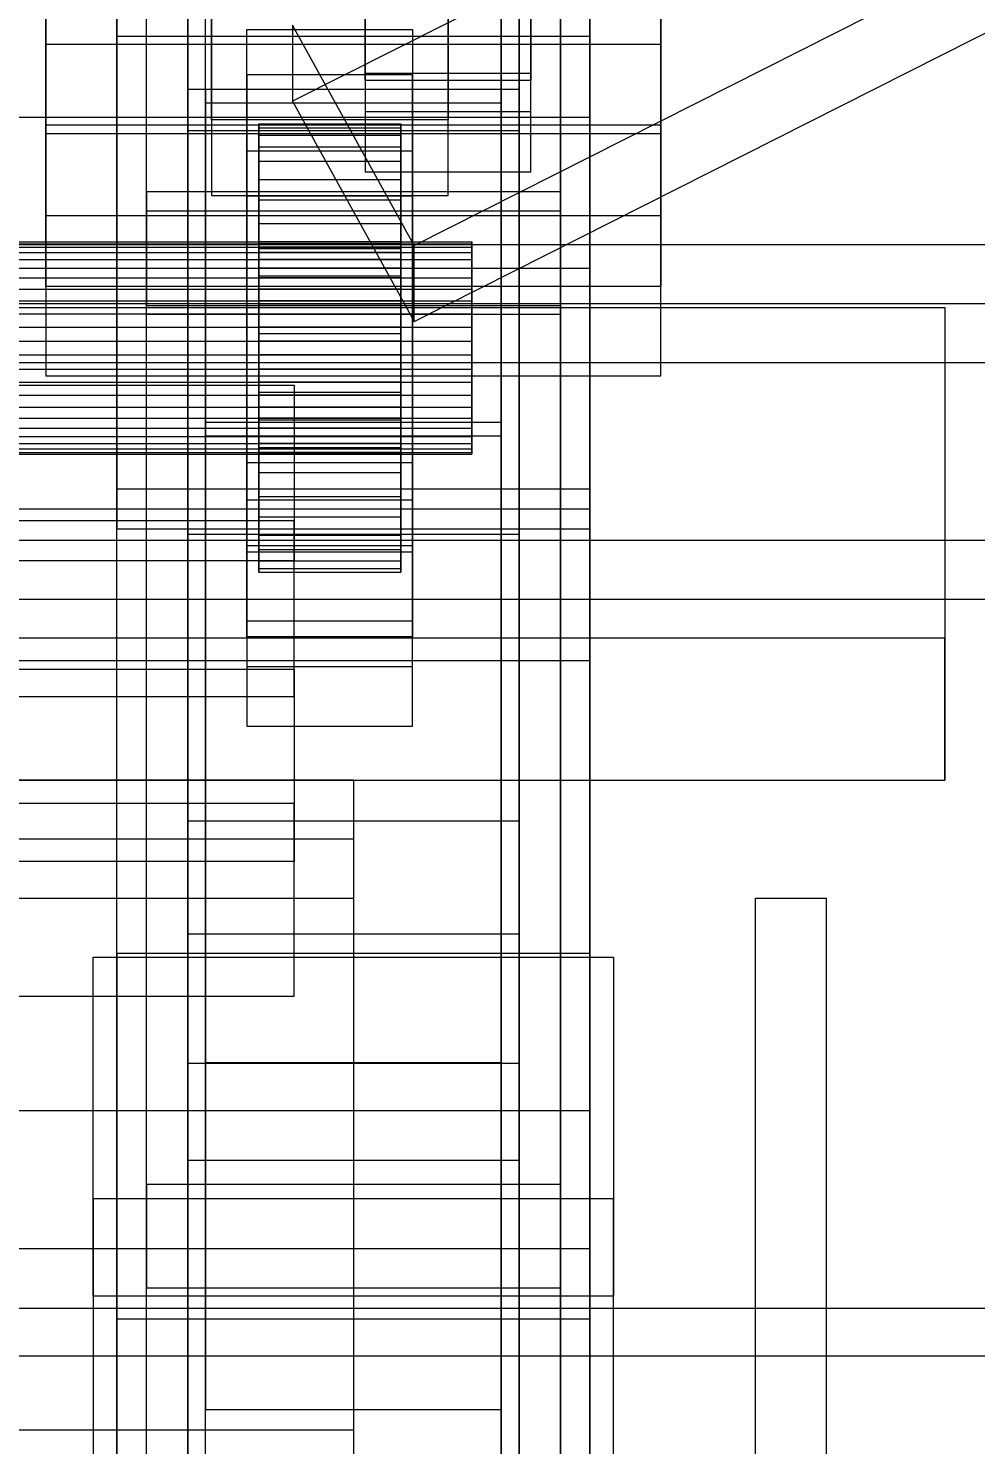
# Model space of a CAD drawing. Header units: millimetres. Extents: x -191664 to 191490, y -197311 to 10263.
# Drawn here: x 402.5 to 482.6, y -29141.5 to -29021.7 of the extents above; entities that cross this region are included whole.
import ezdxf

# ---------------------------------------------------------------- set-up
doc = ezdxf.new("R2010")
doc.units = ezdxf.units.MM
for name, color, linetype, lineweight in [('COTAS_USUARIO', 1, 'Continuous', 0), ('frontal_C01', 7, 'Continuous', 0), ('frontal_C02', 7, 'Continuous', 0), ('frontal_C03', 7, 'Continuous', 0), ('frontal_mezcladora', 7, 'Continuous', 0), ('frontal_secador', 7, 'Continuous', 0)]:
    doc.layers.add(name, color=color, linetype=linetype, lineweight=lineweight)
doc.dimstyles.new('PLANTA_100', dxfattribs={"dimtxt": 250, "dimasz": 150, "dimexe": 150, "dimexo": 80, "dimgap": 100, "dimtad": 1, "dimtih": 1, "dimtoh": 1, "dimdec": 1, "dimdsep": 46, "dimcen": 0.09, "dimclrd": 1, "dimclre": 1, "dimclrt": 1, "dimadec": 0, "dimazin": 0, "dimtfac": 1, "dimtdec": 4, "dimtofl": 0, "dimtmove": 0, "dimatfit": 3, "dimfxl": 1, "dimtolj": 1, "dimtzin": 0, "dimarcsym": 0})

# ---------------------------------------------------------------- blocks, each defined once
blk = doc.blocks.new('*D116')
at = {"layer": 'COTAS_USUARIO', "color": 1, "lineweight": -2, "transparency": 16777216}
for p, q in [((1200, -29000), (1200, -28850)), ((80, -29150), (1350, -29150)), ((80, -29430), (1350, -29430)), ((1200, -29580), (1200, -29730))]:
    blk.add_line(p, q, dxfattribs=at)
at = {"layer": 'COTAS_USUARIO', "color": 1, "transparency": 16777216}
for points in [[(1175, -29000), (1225, -29000), (1200, -29150)], [(1175, -29580), (1225, -29580), (1200, -29430)]]:
    blk.add_solid(points, dxfattribs=at)
at = {"layer": 'Defpoints', "color": 0, "transparency": 16777216}
for p in [(0, -29150), (0, -29430), (1200, -29430)]:
    blk.add_point(p, dxfattribs=at)
blk = doc.blocks.new('*D117')
at = {"layer": 'COTAS_USUARIO', "color": 1, "lineweight": -2, "transparency": 16777216}
for p, q in [((1200, -29280), (1200, -29130)), ((80, -29430), (1350, -29430)), ((80, -29710), (1350, -29710)), ((1200, -29860), (1200, -30010))]:
    blk.add_line(p, q, dxfattribs=at)
at = {"layer": 'COTAS_USUARIO', "color": 1, "transparency": 16777216}
for points in [[(1175, -29280), (1225, -29280), (1200, -29430)], [(1175, -29860), (1225, -29860), (1200, -29710)]]:
    blk.add_solid(points, dxfattribs=at)
at = {"layer": 'Defpoints', "color": 0, "transparency": 16777216}
for p in [(0, -29430), (0, -29710), (1200, -29710)]:
    blk.add_point(p, dxfattribs=at)

msp = doc.modelspace()

# ---------------------------------------------------------------- linework, layer by layer
at = {"layer": 'frontal_C01', "color": 139, "true_color": 0x354b57}
for p, q in [((410, -29130.89), (410, -28746.68)), ((450, -28746.68), (450, -29130.89)), ((417.5, -29411.88), (417.5, -28752.94)), ((442.5, -28752.94), (442.5, -29411.88)), ((412.5, -29035.55), (412.5, -28760.82)), ((447.5, -28760.82), (447.5, -29035.55)), ((412.5, -29045.16), (412.5, -28770.43)), ((447.5, -29045.16), (447.5, -28770.43)), ((417.5, -29437.25), (417.5, -28778.31)), ((442.5, -29437.25), (442.5, -28778.31)), ((410, -29168.78), (410, -28784.57)), ((450, -29168.78), (450, -28784.57)), ((418, -29029.45), (418, -28892.84)), ((438, -28892.84), (438, -29029.45)), ((418, -28899.25), (418, -29035.85)), ((438, -29035.85), (438, -28899.25)), ((416, -29030.39), (416, -28945.38)), ((444, -28945.38), (444, -29030.39)), ((416, -28954.98), (416, -29040)), ((444, -29040), (444, -28954.98)), ((410, -29064.04), (410, -28955.18)), ((450, -29064.04), (450, -28955.18)), ((410, -29016.67), (410, -29064.04)), ((410, -29400.88), (410, -29016.67)), ((450, -29064.04), (450, -29016.67)), ((450, -29016.67), (450, -29400.88)), ((421, -29025.66), (421, -29021.82)), ((421, -29021.82), (435, -29021.82)), ((421, -29061.61), (421, -29021.82)), ((435, -29021.82), (435, -29025.66)), ((435, -29021.82), (435, -29061.61)), ((404, -29043.54), (404, -29023.05)), ((404, -29023.05), (456, -29023.05)), ((404, -29030.63), (404, -29023.05)), ((456, -29023.05), (456, -29043.54)), ((456, -29023.05), (456, -29030.63)), ((435, -29025.66), (421, -29025.66)), ((421, -29025.66), (421, -29065.45)), ((435, -29065.45), (435, -29025.66)), ((-450, -29029.22), (450, -29029.22)), ((450, -29029.22), (450, -29042.02)), ((450, -29029.22), (450, -29062.37)), ((444, -29030.39), (416, -29030.39)), ((416, -29030.39), (416, -29040)), ((438, -29029.45), (418, -29029.45)), ((418, -29029.45), (418, -29035.85)), ((438, -29035.85), (438, -29029.45)), ((444, -29040), (444, -29030.39)), ((456, -29030.63), (404, -29030.63)), ((404, -29030.63), (404, -29051.12)), ((456, -29051.12), (456, -29030.63)), ((421, -29035.91), (421, -29032.07)), ((421, -29032.07), (435, -29032.07)), ((421, -29071.85), (421, -29032.07)), ((435, -29032.07), (435, -29035.91)), ((435, -29032.07), (435, -29071.85)), ((447.5, -29035.55), (412.5, -29035.55)), ((412.5, -29035.55), (412.5, -29045.16)), ((418, -29035.85), (438, -29035.85)), ((435, -29035.91), (421, -29035.91)), ((421, -29035.91), (421, -29075.7)), ((435, -29075.7), (435, -29035.91)), ((447.5, -29045.16), (447.5, -29035.55)), ((416, -29040), (444, -29040)), ((450, -29042.02), (-450, -29042.02)), ((450, -29075.18), (450, -29042.02)), ((456, -29043.54), (404, -29043.54)), ((404, -29043.54), (404, -29051.12)), ((456, -29051.12), (456, -29043.54)), ((412.5, -29045.16), (447.5, -29045.16)), ((404, -29051.12), (456, -29051.12)), ((421, -29073.17), (421, -29058.45)), ((421, -29058.45), (435, -29058.45)), ((421, -29066.03), (421, -29058.45)), ((435, -29058.45), (435, -29073.17)), ((435, -29058.45), (435, -29066.03)), ((435, -29061.61), (421, -29061.61)), ((421, -29061.61), (421, -29065.45)), ((435, -29065.45), (435, -29061.61)), ((450, -29062.37), (-450, -29062.37)), ((450, -29075.18), (450, -29062.37)), ((410, -29064.04), (450, -29064.04)), ((410, -29448.25), (410, -29064.04)), ((450, -29448.25), (450, -29064.04)), ((421, -29065.45), (435, -29065.45)), ((435, -29066.03), (421, -29066.03)), ((421, -29066.03), (421, -29080.75)), ((435, -29080.75), (435, -29066.03)), ((435, -29071.85), (421, -29071.85)), ((421, -29071.85), (421, -29075.7)), ((435, -29075.7), (435, -29071.85)), ((435, -29073.17), (421, -29073.17)), ((421, -29073.17), (421, -29080.75)), ((435, -29080.75), (435, -29073.17)), ((-450, -29075.18), (450, -29075.18)), ((-425, -29075.92), (425, -29075.92)), ((421, -29075.7), (435, -29075.7)), ((425, -29075.92), (425, -29092.19)), ((425, -29075.92), (425, -29087.29)), ((421, -29080.75), (435, -29080.75)), ((425, -29087.29), (-425, -29087.29)), ((425, -29103.56), (425, -29087.29)), ((416, -29098.33), (416, -29088.73)), ((416, -29088.73), (444, -29088.73)), ((416, -29174.47), (416, -29088.73)), ((444, -29088.73), (444, -29098.33)), ((444, -29088.73), (444, -29174.47)), ((425, -29092.19), (-425, -29092.19)), ((425, -29103.56), (425, -29092.19)), ((444, -29098.33), (416, -29098.33)), ((416, -29098.33), (416, -29184.07)), ((444, -29184.07), (444, -29098.33)), ((-425, -29103.56), (425, -29103.56)), ((450, -29130.89), (410, -29130.89)), ((410, -29130.89), (410, -29168.78)), ((410, -29515.09), (410, -29130.89)), ((450, -29168.78), (450, -29130.89)), ((450, -29130.89), (450, -29515.09))]:
    msp.add_line(p, q, dxfattribs=at)
at = {"layer": 'frontal_C01', "color": 155, "true_color": 0x617580}
for p, q in [((422, -29039.78), (422, -29029.8)), ((422, -29029.8), (422, -29030.13)), ((422, -29029.8), (434, -29029.8)), ((422, -29030.76), (422, -29029.8)), ((422, -29039.93), (422, -29030.13)), ((422, -29030.13), (422, -29031.73)), ((422, -29030.13), (434, -29030.13)), ((434, -29030.13), (434, -29029.8)), ((434, -29029.8), (434, -29039.78)), ((434, -29029.8), (434, -29030.76)), ((434, -29031.73), (434, -29030.13)), ((434, -29030.13), (434, -29039.93)), ((422, -29040.23), (422, -29030.76)), ((422, -29030.76), (434, -29030.76)), ((422, -29032.95), (422, -29030.76)), ((434, -29030.76), (434, -29040.23)), ((434, -29030.76), (434, -29032.95)), ((422, -29040.69), (422, -29031.73)), ((422, -29031.73), (422, -29034.49)), ((422, -29031.73), (434, -29031.73)), ((434, -29034.49), (434, -29031.73)), ((434, -29031.73), (434, -29040.69)), ((422, -29041.27), (422, -29032.95)), ((422, -29032.95), (434, -29032.95)), ((422, -29036.21), (422, -29032.95)), ((434, -29032.95), (434, -29041.27)), ((434, -29032.95), (434, -29036.21)), ((422, -29042), (422, -29034.49)), ((422, -29034.49), (422, -29038.22)), ((422, -29034.49), (434, -29034.49)), ((434, -29038.22), (434, -29034.49)), ((434, -29034.49), (434, -29042)), ((422, -29042.81), (422, -29036.21)), ((422, -29036.21), (434, -29036.21)), ((422, -29040.33), (422, -29036.21)), ((434, -29036.21), (434, -29042.81)), ((434, -29036.21), (434, -29040.33)), ((422, -29043.77), (422, -29038.22)), ((422, -29038.22), (422, -29042.67)), ((422, -29038.22), (434, -29038.22)), ((434, -29042.67), (434, -29038.22)), ((434, -29038.22), (434, -29043.77)), ((422, -29039.93), (422, -29039.78)), ((434, -29039.78), (422, -29039.78)), ((422, -29039.78), (422, -29040.23)), ((422, -29040.69), (422, -29039.93)), ((434, -29039.93), (422, -29039.93)), ((434, -29039.78), (434, -29039.93)), ((434, -29040.23), (434, -29039.78)), ((434, -29039.93), (434, -29040.69)), ((434, -29040.23), (422, -29040.23)), ((422, -29040.23), (422, -29041.27)), ((422, -29044.77), (422, -29040.33)), ((422, -29040.33), (434, -29040.33)), ((422, -29045.03), (422, -29040.33)), ((422, -29042), (422, -29040.69)), ((434, -29040.69), (422, -29040.69)), ((434, -29041.27), (434, -29040.23)), ((434, -29040.33), (434, -29044.77)), ((434, -29040.33), (434, -29045.03)), ((434, -29040.69), (434, -29042)), ((434, -29041.27), (422, -29041.27)), ((422, -29041.27), (422, -29042.81)), ((422, -29043.77), (422, -29042)), ((434, -29042), (422, -29042)), ((434, -29042.81), (434, -29041.27)), ((434, -29042), (434, -29043.77)), ((422, -29042.67), (422, -29045.88)), ((434, -29042.67), (422, -29042.67)), ((422, -29042.67), (422, -29047.54)), ((434, -29042.81), (422, -29042.81)), ((422, -29042.81), (422, -29044.77)), ((434, -29045.88), (434, -29042.67)), ((434, -29047.54), (434, -29042.67)), ((434, -29044.77), (434, -29042.81)), ((422, -29045.88), (422, -29043.77)), ((434, -29043.77), (422, -29043.77)), ((434, -29044.77), (422, -29044.77)), ((422, -29044.77), (422, -29046.99)), ((434, -29043.77), (434, -29045.88)), ((434, -29046.99), (434, -29044.77)), ((422, -29046.99), (422, -29045.03)), ((422, -29045.03), (434, -29045.03)), ((422, -29049.98), (422, -29045.03)), ((422, -29045.88), (434, -29045.88)), ((422, -29048.18), (422, -29045.88)), ((434, -29045.03), (434, -29046.99)), ((434, -29045.03), (434, -29049.98)), ((434, -29045.88), (434, -29048.18)), ((434, -29046.99), (422, -29046.99)), ((422, -29046.99), (422, -29049.33)), ((434, -29049.33), (434, -29046.99)), ((422, -29048.18), (422, -29047.54)), ((422, -29047.54), (422, -29052.49)), ((422, -29047.54), (434, -29047.54)), ((422, -29050.53), (422, -29048.18)), ((434, -29048.18), (422, -29048.18)), ((434, -29052.49), (434, -29047.54)), ((434, -29047.54), (434, -29048.18)), ((434, -29048.18), (434, -29050.53)), ((422, -29049.33), (422, -29049.98)), ((434, -29049.33), (422, -29049.33)), ((422, -29049.33), (422, -29051.64)), ((434, -29049.98), (434, -29049.33)), ((434, -29051.64), (434, -29049.33)), ((422, -29049.98), (434, -29049.98)), ((422, -29054.84), (422, -29049.98)), ((422, -29052.75), (422, -29050.53)), ((422, -29050.53), (422, -29052.49)), ((434, -29050.53), (422, -29050.53)), ((434, -29049.98), (434, -29054.84)), ((434, -29052.49), (434, -29050.53)), ((434, -29050.53), (434, -29052.75)), ((422, -29051.64), (422, -29054.84)), ((434, -29051.64), (422, -29051.64)), ((422, -29051.64), (422, -29053.75)), ((434, -29054.84), (434, -29051.64)), ((434, -29053.75), (434, -29051.64)), ((422, -29052.49), (422, -29057.18)), ((422, -29052.49), (434, -29052.49)), ((422, -29054.7), (422, -29052.75)), ((422, -29052.75), (422, -29057.18)), ((434, -29052.75), (422, -29052.75)), ((434, -29057.18), (434, -29052.49)), ((434, -29057.18), (434, -29052.75)), ((434, -29052.75), (434, -29054.7)), ((422, -29053.75), (422, -29059.29)), ((434, -29053.75), (422, -29053.75)), ((422, -29053.75), (422, -29055.52)), ((434, -29059.29), (434, -29053.75)), ((434, -29055.52), (434, -29053.75)), ((422, -29056.25), (422, -29054.7)), ((422, -29054.7), (422, -29061.3)), ((434, -29054.7), (422, -29054.7)), ((422, -29054.84), (434, -29054.84)), ((422, -29059.29), (422, -29054.84)), ((422, -29055.52), (422, -29063.03)), ((434, -29055.52), (422, -29055.52)), ((422, -29055.52), (422, -29056.82)), ((434, -29061.3), (434, -29054.7)), ((434, -29054.7), (434, -29056.25)), ((434, -29054.84), (434, -29059.29)), ((434, -29063.03), (434, -29055.52)), ((434, -29056.82), (434, -29055.52)), ((422, -29057.28), (422, -29056.25)), ((422, -29056.25), (422, -29064.57)), ((434, -29056.25), (422, -29056.25)), ((434, -29064.57), (434, -29056.25)), ((434, -29056.25), (434, -29057.28)), ((422, -29056.82), (422, -29065.79)), ((434, -29056.82), (422, -29056.82)), ((422, -29056.82), (422, -29057.58)), ((422, -29057.18), (422, -29061.3)), ((422, -29057.18), (434, -29057.18)), ((422, -29057.74), (422, -29057.28)), ((422, -29057.28), (422, -29066.76)), ((434, -29057.28), (422, -29057.28)), ((422, -29057.58), (422, -29067.39)), ((434, -29057.58), (422, -29057.58)), ((422, -29057.58), (422, -29057.74)), ((422, -29057.74), (422, -29067.72)), ((434, -29057.74), (422, -29057.74)), ((434, -29065.79), (434, -29056.82)), ((434, -29057.58), (434, -29056.82)), ((434, -29061.3), (434, -29057.18)), ((434, -29066.76), (434, -29057.28)), ((434, -29057.28), (434, -29057.74)), ((434, -29067.39), (434, -29057.58)), ((434, -29057.74), (434, -29057.58)), ((434, -29067.72), (434, -29057.74)), ((422, -29059.29), (434, -29059.29)), ((422, -29063.03), (422, -29059.29)), ((434, -29059.29), (434, -29063.03)), ((422, -29061.3), (422, -29064.57)), ((422, -29061.3), (434, -29061.3)), ((434, -29064.57), (434, -29061.3)), ((422, -29063.03), (434, -29063.03)), ((422, -29065.79), (422, -29063.03)), ((434, -29063.03), (434, -29065.79)), ((422, -29064.57), (422, -29066.76)), ((422, -29064.57), (434, -29064.57)), ((434, -29066.76), (434, -29064.57)), ((422, -29065.79), (434, -29065.79)), ((422, -29067.39), (422, -29065.79)), ((434, -29065.79), (434, -29067.39)), ((422, -29066.76), (422, -29067.72)), ((422, -29066.76), (434, -29066.76)), ((422, -29067.39), (434, -29067.39)), ((422, -29067.72), (422, -29067.39)), ((434, -29067.72), (434, -29066.76)), ((434, -29067.39), (434, -29067.72)), ((422, -29067.72), (434, -29067.72))]:
    msp.add_line(p, q, dxfattribs=at)
at = {"layer": 'frontal_C01', "color": 9, "true_color": 0xbac6cb}
for p, q in [((-440, -29039.78), (440, -29039.78)), ((-440, -29039.93), (440, -29039.93)), ((440, -29039.93), (440, -29039.78)), ((440, -29039.78), (440, -29040.23)), ((440, -29040.69), (440, -29039.93)), ((-440, -29040.23), (440, -29040.23)), ((-440, -29040.69), (440, -29040.69)), ((440, -29040.23), (440, -29041.27)), ((440, -29042), (440, -29040.69)), ((-440, -29041.27), (440, -29041.27)), ((-440, -29042), (440, -29042)), ((440, -29041.27), (440, -29042.81)), ((440, -29043.77), (440, -29042)), ((-440, -29042.81), (440, -29042.81)), ((440, -29042.81), (440, -29044.77)), ((-440, -29043.77), (440, -29043.77)), ((-440, -29044.77), (440, -29044.77)), ((440, -29045.88), (440, -29043.77)), ((440, -29044.77), (440, -29046.99)), ((440, -29045.88), (-440, -29045.88)), ((440, -29048.18), (440, -29045.88)), ((-440, -29046.99), (440, -29046.99)), ((440, -29046.99), (440, -29049.33)), ((-440, -29048.18), (440, -29048.18)), ((440, -29050.53), (440, -29048.18)), ((-440, -29049.33), (440, -29049.33)), ((440, -29049.33), (440, -29051.64)), ((-440, -29050.53), (440, -29050.53)), ((440, -29052.75), (440, -29050.53)), ((-440, -29051.64), (440, -29051.64)), ((440, -29051.64), (440, -29053.75)), ((-440, -29052.75), (440, -29052.75)), ((440, -29054.7), (440, -29052.75)), ((-440, -29053.75), (440, -29053.75)), ((440, -29053.75), (440, -29055.52)), ((-440, -29054.7), (440, -29054.7)), ((-440, -29055.52), (440, -29055.52)), ((440, -29056.25), (440, -29054.7)), ((440, -29055.52), (440, -29056.82)), ((-440, -29056.25), (440, -29056.25)), ((440, -29057.28), (440, -29056.25)), ((-440, -29056.82), (440, -29056.82)), ((-440, -29057.28), (440, -29057.28)), ((-440, -29057.58), (440, -29057.58)), ((-440, -29057.74), (440, -29057.74)), ((440, -29056.82), (440, -29057.58)), ((440, -29057.74), (440, -29057.28)), ((440, -29057.58), (440, -29057.74))]:
    msp.add_line(p, q, dxfattribs=at)
at = {"layer": 'frontal_C02', "color": 139, "true_color": 0x354b57}
for p, q in [((416, -29109.26), (416, -28894.09)), ((444, -28894.09), (444, -29109.26)), ((416, -28902.27), (416, -29117.45)), ((674.86, -28901.65), (424.86, -29027.89)), ((444, -29117.45), (444, -28902.27)), ((435.14, -29040.07), (685.14, -28913.83)), ((435.14, -29046.5), (685.14, -28920.26)), ((410, -29022.41), (410, -28923.04)), ((450, -28923.04), (450, -29022.41)), ((412.5, -29119.49), (412.5, -28937.78)), ((447.5, -28937.78), (447.5, -29119.49)), ((416, -28942.49), (416, -29026.85)), ((444, -29026.85), (444, -28942.49)), ((410, -29099.96), (410, -28943.6)), ((450, -28943.6), (450, -29099.96)), ((412.5, -29128.25), (412.5, -28946.55)), ((447.5, -29128.25), (447.5, -28946.55)), ((410, -29060.66), (410, -28961.29)), ((450, -29060.66), (450, -28961.29)), ((410, -29147.78), (410, -28991.42)), ((450, -29147.78), (450, -28991.42)), ((404, -29029.9), (404, -29011.2)), ((456, -29011.2), (456, -29029.9)), ((416, -29018.08), (416, -29026.85)), ((444, -29026.85), (444, -29018.08)), ((404, -29018.85), (404, -29037.55)), ((456, -29037.55), (456, -29018.85)), ((435.14, -29040.07), (424.86, -29021.46)), ((424.86, -29021.46), (424.86, -29027.89)), ((450, -29022.41), (410, -29022.41)), ((410, -29022.41), (410, -29060.66)), ((410, -29373.13), (410, -29022.41)), ((450, -29060.66), (450, -29022.41)), ((450, -29022.41), (450, -29373.13)), ((416, -29026.85), (444, -29026.85)), ((417.5, -29056.2), (417.5, -29026.87)), ((417.5, -29026.87), (442.5, -29026.87)), ((417.5, -29026.87), (417.5, -29109.21)), ((442.5, -29028.05), (417.5, -29028.05)), ((417.5, -29028.05), (417.5, -29055.02)), ((417.5, -29560.48), (417.5, -29028.05)), ((424.86, -29027.89), (435.14, -29046.5)), ((442.5, -29026.87), (442.5, -29056.2)), ((442.5, -29109.21), (442.5, -29026.87)), ((442.5, -29055.02), (442.5, -29028.05)), ((442.5, -29028.05), (442.5, -29560.48)), ((456, -29029.9), (404, -29029.9)), ((404, -29029.9), (404, -29037.55)), ((456, -29037.55), (456, -29029.9)), ((404, -29037.55), (456, -29037.55)), ((412.5, -29045.92), (412.5, -29037.15)), ((412.5, -29037.15), (447.5, -29037.15)), ((412.5, -29218.86), (412.5, -29037.15)), ((447.5, -29037.15), (447.5, -29045.92)), ((447.5, -29037.15), (447.5, -29218.86)), ((435.14, -29046.5), (435.14, -29040.07)), ((447.5, -29045.92), (412.5, -29045.92)), ((412.5, -29227.62), (412.5, -29045.92)), ((447.5, -29227.62), (447.5, -29045.92)), ((-425, -29051.91), (425, -29051.91)), ((425, -29051.91), (425, -29066.76)), ((425, -29051.91), (425, -29063.38)), ((417.5, -29055.02), (442.5, -29055.02)), ((417.5, -29587.44), (417.5, -29055.02)), ((442.5, -29587.44), (442.5, -29055.02)), ((442.5, -29056.2), (417.5, -29056.2)), ((417.5, -29056.2), (417.5, -29138.53)), ((442.5, -29056.2), (442.5, -29138.53)), ((410, -29060.66), (450, -29060.66)), ((410, -29411.38), (410, -29060.66)), ((450, -29411.38), (450, -29060.66)), ((425, -29063.38), (-425, -29063.38)), ((425, -29078.23), (425, -29063.38)), ((416, -29073.28), (416, -29064.51)), ((416, -29064.51), (444, -29064.51)), ((416, -29149.6), (416, -29064.51)), ((444, -29064.51), (444, -29073.28)), ((444, -29064.51), (444, -29149.6)), ((425, -29066.76), (-425, -29066.76)), ((425, -29078.23), (425, -29066.76)), ((444, -29073.28), (416, -29073.28)), ((416, -29073.28), (416, -29158.37)), ((444, -29158.37), (444, -29073.28)), ((-425, -29078.23), (425, -29078.23)), ((408, -29120.72), (408, -29100.26)), ((408, -29100.26), (452, -29100.26)), ((408, -29128.95), (408, -29100.26)), ((450, -29099.96), (410, -29099.96)), ((410, -29099.96), (410, -29147.78)), ((410, -29199.33), (410, -29099.96)), ((450, -29147.78), (450, -29099.96)), ((450, -29099.96), (450, -29199.33)), ((452, -29100.26), (452, -29120.72)), ((452, -29100.26), (452, -29128.95)), ((444, -29109.26), (416, -29109.26)), ((416, -29109.26), (416, -29117.45)), ((442.5, -29109.21), (417.5, -29109.21)), ((417.5, -29109.21), (417.5, -29138.53)), ((442.5, -29138.53), (442.5, -29109.21)), ((444, -29117.45), (444, -29109.26)), ((-450, -29113.24), (450, -29113.24)), ((450, -29113.24), (450, -29124.93)), ((450, -29113.24), (450, -29146.71)), ((416, -29117.45), (444, -29117.45)), ((447.5, -29119.49), (412.5, -29119.49)), ((412.5, -29119.49), (412.5, -29128.25)), ((447.5, -29128.25), (447.5, -29119.49)), ((452, -29120.72), (408, -29120.72)), ((408, -29120.72), (408, -29149.41)), ((452, -29149.41), (452, -29120.72)), ((450, -29124.93), (-450, -29124.93)), ((450, -29158.4), (450, -29124.93)), ((412.5, -29128.25), (447.5, -29128.25)), ((452, -29128.95), (408, -29128.95)), ((408, -29128.95), (408, -29149.41)), ((452, -29149.41), (452, -29128.95)), ((417.5, -29138.53), (442.5, -29138.53))]:
    msp.add_line(p, q, dxfattribs=at)
at = {"layer": 'frontal_C03', "color": 139, "true_color": 0x354b57}
for p, q in [((410, -29224.87), (410, -28901.7)), ((410, -29225.42), (410, -28902.25)), ((450, -28901.7), (450, -29224.87)), ((450, -28902.25), (450, -29225.42)), ((417.5, -29559.32), (417.5, -28908.71)), ((442.5, -28908.71), (442.5, -29559.32)), ((412.5, -29244.91), (412.5, -28917.47)), ((447.5, -28917.47), (447.5, -29244.91)), ((412.5, -29252.99), (412.5, -28925.55)), ((447.5, -29252.99), (447.5, -28925.55)), ((417.5, -29584.92), (417.5, -28934.31)), ((442.5, -29584.92), (442.5, -28934.31)), ((410, -29263.94), (410, -28940.77)), ((450, -29263.94), (450, -28940.77)), ((410, -29273.03), (410, -28949.86)), ((450, -29273.03), (450, -28949.86)), ((431, -29025.53), (431, -28985.08)), ((445, -28985.08), (445, -29025.53)), ((431, -28988.32), (431, -29028.76)), ((445, -29028.76), (445, -28988.32)), ((431, -29026.14), (431, -29013.76)), ((445, -29013.76), (445, -29026.14)), ((431, -29021.46), (431, -29033.85)), ((445, -29033.85), (445, -29021.46)), ((445, -29025.53), (431, -29025.53)), ((431, -29025.53), (431, -29028.76)), ((445, -29028.76), (445, -29025.53)), ((445, -29026.14), (431, -29026.14)), ((431, -29026.14), (431, -29033.85)), ((445, -29033.85), (445, -29026.14)), ((431, -29028.76), (445, -29028.76)), ((431, -29033.85), (445, -29033.85)), ((430, -29085.29), (-430, -29085.29)), ((430, -29085.29), (430, -29090.29)), ((430, -29090.29), (-430, -29090.29)), ((430, -29090.29), (430, -29140.29)), ((430, -29140.29), (-430, -29140.29)), ((430, -29140.29), (430, -29145.29))]:
    msp.add_line(p, q, dxfattribs=at)
at = {"layer": 'frontal_C03', "color": 251, "true_color": 0x4e626d}
for p, q in [((380, -29045.33), (480, -29045.33)), ((480, -29045.33), (480, -29073.29)), ((480, -29045.33), (480, -29085.29)), ((480, -29073.29), (380, -29073.29)), ((480, -29085.29), (480, -29073.29)), ((380, -29085.29), (480, -29085.29)), ((375, -29095.29), (430, -29095.29)), ((430, -29095.29), (430, -29198.29)), ((464, -29198.29), (464, -29095.29)), ((464, -29095.29), (470, -29095.29)), ((470, -29198.29), (470, -29095.29))]:
    msp.add_line(p, q, dxfattribs=at)
at = {"layer": 'frontal_mezcladora', "color": 252, "true_color": 0x8b8c91}
msp.add_line((575, -29050), (-575, -29050), dxfattribs=at)
at = {"layer": 'frontal_mezcladora', "color": 254, "true_color": 0xdce0df}
msp.add_line((-575, -29070), (575, -29070), dxfattribs=at)
at = {"layer": 'frontal_secador', "color": 9, "true_color": 0xb8c6c1}
for p, q in [((-1375, -29040), (1375, -29040)), ((-1375, -29065), (1375, -29065))]:
    msp.add_line(p, q, dxfattribs=at)
at = {"layer": 'frontal_secador', "color": 253, "true_color": 0xa6b3ba}
msp.add_line((-1300, -29045), (1300, -29045), dxfattribs=at)
at = {"layer": 'frontal_secador', "color": 253, "true_color": 0xa8b3b5}
for p, q in [((1250, -29130), (-1250, -29130)), ((-1250, -29134), (1250, -29134))]:
    msp.add_line(p, q, dxfattribs=at)

# ---------------------------------------------------------------- dimensions: what is measured, and where the dimension line sits
at = {"layer": 'COTAS_USUARIO'}
for p1, p2, picture, middle in [((0, -29150), (0, -29430), '*D116', (1200, -29290)), ((0, -29430), (0, -29710), '*D117', (1200, -29570))]:
    dim = msp.add_aligned_dim(p1=p1, p2=p2, distance=1200, dimstyle='PLANTA_100', dxfattribs=at)
    dim.commit()
    dim.dimension.update_dxf_attribs({"geometry": picture, "text_midpoint": middle})

doc.saveas('drawing.dxf')
